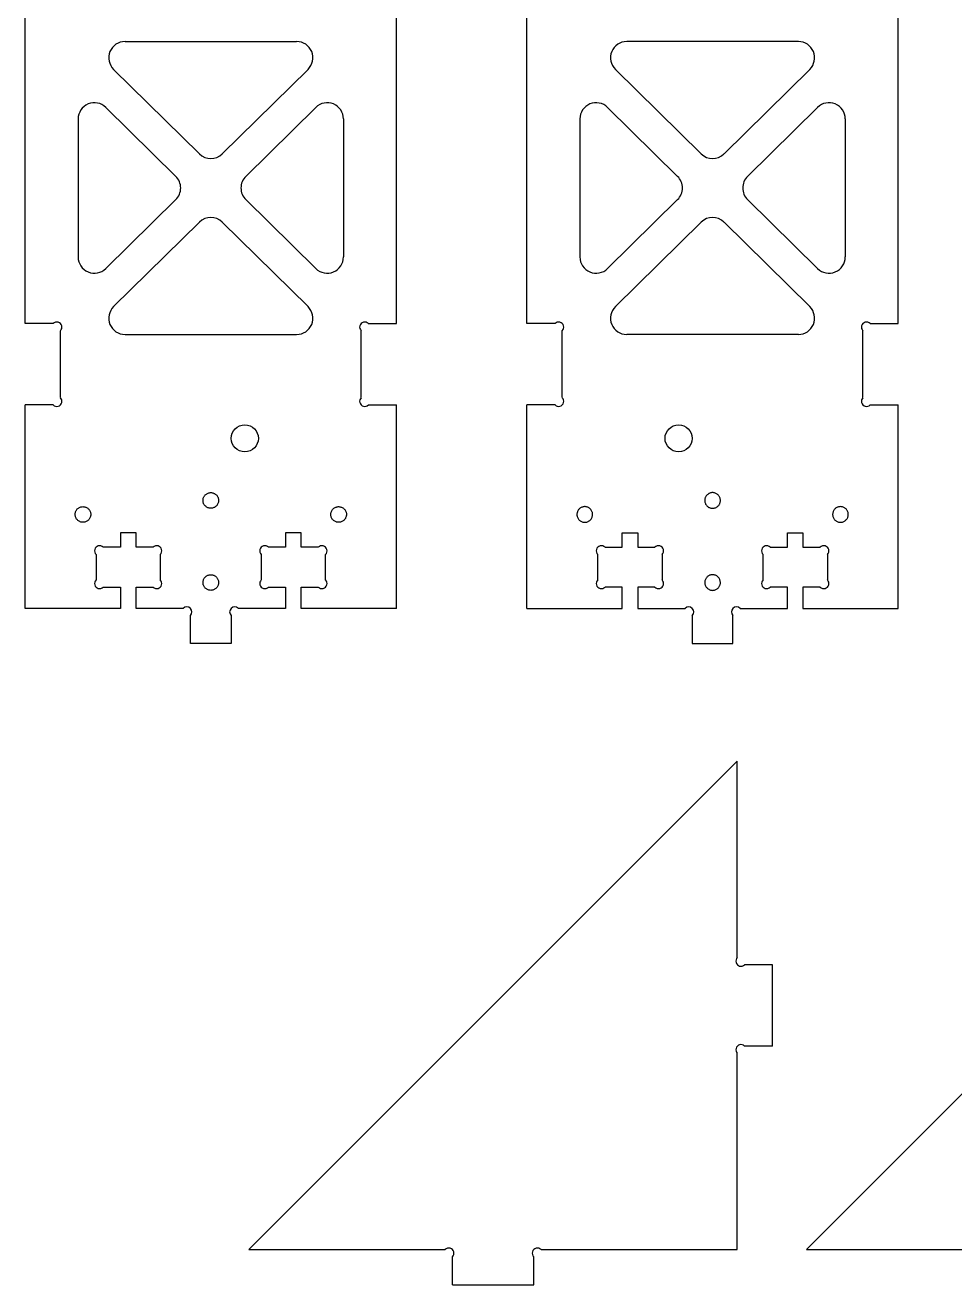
# Model space of a CAD drawing. Extents: x -1.2 to 39.5, y -7.5 to 26.8.
# Drawn here: x 16.65 to 28.07, y -7.51 to 7.97 of the extents above; entities that cross this region are included whole.
import ezdxf

# ---------------------------------------------------------------- set-up
doc = ezdxf.new("R2010")
doc.units = 0
for name, color, linetype in [('CUTSHEETS_2D', 7, 'CONTINUOUS'), ('CUTSHEETS_2D$DRILL_5M', 200, 'CONTINUOUS'), ('CUTSHEETS_2D$EXTERIOR_CUTS', 7, 'CONTINUOUS'), ('CUTSHEETS_2D$INTERIOR_CUTS', 20, 'CONTINUOUS')]:
    doc.layers.add(name, color=color, linetype=linetype)

msp = doc.modelspace()

# ---------------------------------------------------------------- linework, layer by layer
at = {"layer": 'CUTSHEETS_2D'}
for p, q in [((16.997, 4.3), (16.653, 4.3)), ((17.086, 3.389), (17.086, 4.212)), ((20.78, 3.389), (20.78, 4.212)), ((20.868, 4.3), (21.213, 4.3)), ((23.162, 4.3), (22.817, 4.3)), ((23.25, 3.389), (23.25, 4.212)), ((26.944, 3.389), (26.944, 4.212)), ((27.033, 4.3), (27.377, 4.3)), ((16.997, 3.3), (16.653, 3.3)), ((20.868, 3.3), (21.213, 3.3)), ((23.162, 3.3), (22.817, 3.3)), ((27.033, 3.3), (27.377, 3.3)), ((25.401, -1.078), (19.401, -7.078)), ((32.249, -1.078), (26.249, -7.078)), ((25.834, -3.578), (25.49, -3.578)), ((25.834, -4.578), (25.834, -3.578)), ((25.834, -4.578), (25.49, -4.578)), ((21.901, -7.511), (21.901, -7.167)), ((22.901, -7.511), (22.901, -7.167)), ((21.901, -7.511), (22.901, -7.511))]:
    msp.add_line(p, q, dxfattribs=at)
at = {"layer": 'CUTSHEETS_2D$DRILL_5M'}
for p, q in [((18.844, 2.163), (18.847, 2.17)), ((18.847, 2.17), (18.851, 2.176)), ((18.851, 2.176), (18.855, 2.183)), ((18.855, 2.183), (18.86, 2.188)), ((18.86, 2.188), (18.865, 2.194)), ((18.865, 2.194), (18.871, 2.2)), ((18.871, 2.2), (18.878, 2.205)), ((18.878, 2.205), (18.885, 2.209)), ((18.885, 2.209), (18.892, 2.213)), ((18.892, 2.213), (18.9, 2.216)), ((18.9, 2.216), (18.908, 2.219)), ((18.908, 2.219), (18.916, 2.221)), ((18.916, 2.221), (18.924, 2.222)), ((18.924, 2.222), (18.933, 2.222)), ((18.933, 2.222), (18.941, 2.222)), ((18.941, 2.222), (18.949, 2.221)), ((18.949, 2.221), (18.957, 2.219)), ((18.957, 2.219), (18.965, 2.217)), ((18.965, 2.217), (18.972, 2.213)), ((18.972, 2.213), (18.98, 2.21)), ((18.98, 2.21), (18.987, 2.205)), ((18.987, 2.205), (18.993, 2.2)), ((18.993, 2.2), (18.999, 2.195)), ((18.999, 2.195), (19.005, 2.189)), ((19.005, 2.189), (19.01, 2.183)), ((19.01, 2.183), (19.015, 2.176)), ((19.015, 2.176), (19.019, 2.168)), ((19.019, 2.168), (19.022, 2.161)), ((25.011, 2.168), (25.008, 2.161)), ((25.015, 2.176), (25.011, 2.168)), ((25.02, 2.183), (25.015, 2.176)), ((25.025, 2.189), (25.02, 2.183)), ((25.03, 2.195), (25.025, 2.189)), ((25.037, 2.2), (25.03, 2.195)), ((25.043, 2.205), (25.037, 2.2)), ((25.05, 2.21), (25.043, 2.205)), ((25.057, 2.213), (25.05, 2.21)), ((25.065, 2.217), (25.057, 2.213)), ((25.073, 2.219), (25.065, 2.217)), ((25.081, 2.221), (25.073, 2.219)), ((25.089, 2.222), (25.081, 2.221)), ((25.097, 2.222), (25.089, 2.222)), ((25.106, 2.222), (25.097, 2.222)), ((25.114, 2.221), (25.106, 2.222)), ((25.122, 2.219), (25.114, 2.221)), ((25.13, 2.216), (25.122, 2.219)), ((25.138, 2.213), (25.13, 2.216)), ((25.145, 2.209), (25.138, 2.213)), ((25.152, 2.205), (25.145, 2.209)), ((25.159, 2.2), (25.152, 2.205)), ((25.165, 2.194), (25.159, 2.2)), ((25.17, 2.188), (25.165, 2.194)), ((25.175, 2.183), (25.17, 2.188)), ((25.179, 2.176), (25.175, 2.183)), ((25.183, 2.17), (25.179, 2.176)), ((25.186, 2.163), (25.183, 2.17)), ((17.283, 2.008), (17.288, 2.014)), ((17.288, 2.014), (17.293, 2.021)), ((17.293, 2.021), (17.299, 2.026)), ((17.299, 2.026), (17.306, 2.031)), ((17.306, 2.031), (17.313, 2.036)), ((17.313, 2.036), (17.32, 2.04)), ((17.32, 2.04), (17.327, 2.043)), ((17.327, 2.043), (17.335, 2.046)), ((17.335, 2.046), (17.343, 2.048)), ((17.343, 2.048), (17.351, 2.049)), ((17.351, 2.049), (17.359, 2.05)), ((17.359, 2.05), (17.368, 2.049)), ((17.368, 2.049), (17.376, 2.049)), ((17.376, 2.049), (17.384, 2.047)), ((17.384, 2.047), (17.392, 2.045)), ((17.392, 2.045), (17.399, 2.042)), ((17.399, 2.042), (17.407, 2.039)), ((17.407, 2.039), (17.414, 2.034)), ((17.414, 2.034), (17.421, 2.03)), ((17.421, 2.03), (17.427, 2.024)), ((17.427, 2.024), (17.433, 2.019)), ((17.433, 2.019), (17.438, 2.012)), ((17.438, 2.012), (17.443, 2.006)), ((18.837, 2.134), (18.838, 2.141)), ((18.837, 2.126), (18.837, 2.134)), ((18.837, 2.118), (18.837, 2.126)), ((18.838, 2.11), (18.837, 2.118)), ((18.838, 2.141), (18.839, 2.149)), ((18.84, 2.102), (18.838, 2.11)), ((18.839, 2.149), (18.841, 2.156)), ((18.842, 2.094), (18.84, 2.102)), ((18.841, 2.156), (18.844, 2.163)), ((18.845, 2.086), (18.842, 2.094)), ((18.849, 2.079), (18.845, 2.086)), ((18.853, 2.072), (18.849, 2.079)), ((18.858, 2.065), (18.853, 2.072)), ((18.864, 2.059), (18.858, 2.065)), ((18.87, 2.054), (18.864, 2.059)), ((18.876, 2.048), (18.87, 2.054)), ((18.883, 2.044), (18.876, 2.048)), ((18.89, 2.04), (18.883, 2.044)), ((18.898, 2.037), (18.89, 2.04)), ((18.906, 2.034), (18.898, 2.037)), ((18.914, 2.032), (18.906, 2.034)), ((18.922, 2.031), (18.914, 2.032)), ((18.93, 2.03), (18.922, 2.031)), ((18.938, 2.03), (18.93, 2.03)), ((18.946, 2.031), (18.938, 2.03)), ((18.954, 2.033), (18.946, 2.031)), ((18.962, 2.035), (18.954, 2.033)), ((18.97, 2.038), (18.962, 2.035)), ((18.977, 2.041), (18.97, 2.038)), ((18.984, 2.045), (18.977, 2.041)), ((18.991, 2.05), (18.984, 2.045)), ((18.997, 2.055), (18.991, 2.05)), ((19.003, 2.061), (18.997, 2.055)), ((19.009, 2.068), (19.003, 2.061)), ((19.013, 2.074), (19.009, 2.068)), ((19.017, 2.081), (19.013, 2.074)), ((19.021, 2.089), (19.017, 2.081)), ((19.024, 2.096), (19.021, 2.089)), ((19.022, 2.161), (19.025, 2.153)), ((19.026, 2.104), (19.024, 2.096)), ((19.025, 2.153), (19.027, 2.145)), ((19.028, 2.112), (19.026, 2.104)), ((19.027, 2.145), (19.028, 2.137)), ((19.028, 2.137), (19.029, 2.129)), ((19.029, 2.129), (19.028, 2.121)), ((19.028, 2.121), (19.028, 2.112)), ((20.423, 2.006), (20.428, 2.013)), ((20.428, 2.013), (20.433, 2.019)), ((20.433, 2.019), (20.439, 2.025)), ((20.439, 2.025), (20.445, 2.03)), ((20.445, 2.03), (20.452, 2.035)), ((20.452, 2.035), (20.459, 2.039)), ((20.459, 2.039), (20.467, 2.043)), ((20.467, 2.043), (20.475, 2.045)), ((20.475, 2.045), (20.483, 2.047)), ((20.483, 2.047), (20.491, 2.049)), ((20.491, 2.049), (20.499, 2.05)), ((20.499, 2.05), (20.507, 2.05)), ((20.507, 2.05), (20.515, 2.049)), ((20.515, 2.049), (20.524, 2.047)), ((20.524, 2.047), (20.532, 2.045)), ((20.532, 2.045), (20.539, 2.043)), ((20.539, 2.043), (20.547, 2.039)), ((20.547, 2.039), (20.554, 2.035)), ((20.554, 2.035), (20.561, 2.03)), ((20.561, 2.03), (20.567, 2.025)), ((20.567, 2.025), (20.573, 2.019)), ((20.573, 2.019), (20.578, 2.013)), ((20.578, 2.013), (20.583, 2.006)), ((23.451, 2.013), (23.447, 2.006)), ((23.457, 2.019), (23.451, 2.013)), ((23.463, 2.025), (23.457, 2.019)), ((23.469, 2.03), (23.463, 2.025)), ((23.476, 2.035), (23.469, 2.03)), ((23.483, 2.039), (23.476, 2.035)), ((23.491, 2.043), (23.483, 2.039)), ((23.498, 2.045), (23.491, 2.043)), ((23.506, 2.047), (23.498, 2.045)), ((23.515, 2.049), (23.506, 2.047)), ((23.523, 2.05), (23.515, 2.049)), ((23.531, 2.05), (23.523, 2.05)), ((23.539, 2.049), (23.531, 2.05)), ((23.547, 2.047), (23.539, 2.049)), ((23.555, 2.045), (23.547, 2.047)), ((23.563, 2.043), (23.555, 2.045)), ((23.571, 2.039), (23.563, 2.043)), ((23.578, 2.035), (23.571, 2.039)), ((23.585, 2.03), (23.578, 2.035)), ((23.591, 2.025), (23.585, 2.03)), ((23.597, 2.019), (23.591, 2.025)), ((23.602, 2.013), (23.597, 2.019)), ((23.607, 2.006), (23.602, 2.013)), ((25.002, 2.137), (25.001, 2.129)), ((25.001, 2.129), (25.002, 2.121)), ((25.003, 2.145), (25.002, 2.137)), ((25.002, 2.121), (25.002, 2.112)), ((25.002, 2.112), (25.004, 2.104)), ((25.005, 2.153), (25.003, 2.145)), ((25.004, 2.104), (25.006, 2.096)), ((25.008, 2.161), (25.005, 2.153)), ((25.006, 2.096), (25.009, 2.089)), ((25.009, 2.089), (25.012, 2.081)), ((25.012, 2.081), (25.017, 2.074)), ((25.017, 2.074), (25.021, 2.068)), ((25.021, 2.068), (25.027, 2.061)), ((25.027, 2.061), (25.032, 2.055)), ((25.032, 2.055), (25.039, 2.05)), ((25.039, 2.05), (25.045, 2.045)), ((25.045, 2.045), (25.053, 2.041)), ((25.053, 2.041), (25.06, 2.038)), ((25.06, 2.038), (25.068, 2.035)), ((25.068, 2.035), (25.076, 2.033)), ((25.076, 2.033), (25.084, 2.031)), ((25.084, 2.031), (25.092, 2.03)), ((25.092, 2.03), (25.1, 2.03)), ((25.1, 2.03), (25.108, 2.031)), ((25.108, 2.031), (25.116, 2.032)), ((25.116, 2.032), (25.124, 2.034)), ((25.124, 2.034), (25.132, 2.037)), ((25.132, 2.037), (25.14, 2.04)), ((25.14, 2.04), (25.147, 2.044)), ((25.147, 2.044), (25.154, 2.048)), ((25.154, 2.048), (25.16, 2.054)), ((25.16, 2.054), (25.166, 2.059)), ((25.166, 2.059), (25.172, 2.065)), ((25.172, 2.065), (25.177, 2.072)), ((25.177, 2.072), (25.181, 2.079)), ((25.181, 2.079), (25.185, 2.086)), ((25.185, 2.086), (25.188, 2.094)), ((25.189, 2.156), (25.186, 2.163)), ((25.188, 2.094), (25.19, 2.102)), ((25.191, 2.149), (25.189, 2.156)), ((25.19, 2.102), (25.192, 2.11)), ((25.192, 2.141), (25.191, 2.149)), ((25.193, 2.134), (25.192, 2.141)), ((25.192, 2.11), (25.193, 2.118)), ((25.193, 2.126), (25.193, 2.134)), ((25.193, 2.118), (25.193, 2.126)), ((26.592, 2.012), (26.587, 2.006)), ((26.597, 2.019), (26.592, 2.012)), ((26.603, 2.024), (26.597, 2.019)), ((26.609, 2.03), (26.603, 2.024)), ((26.616, 2.034), (26.609, 2.03)), ((26.623, 2.039), (26.616, 2.034)), ((26.631, 2.042), (26.623, 2.039)), ((26.638, 2.045), (26.631, 2.042)), ((26.646, 2.047), (26.638, 2.045)), ((26.654, 2.049), (26.646, 2.047)), ((26.662, 2.049), (26.654, 2.049)), ((26.671, 2.05), (26.662, 2.049)), ((26.679, 2.049), (26.671, 2.05)), ((26.687, 2.048), (26.679, 2.049)), ((26.695, 2.046), (26.687, 2.048)), ((26.703, 2.043), (26.695, 2.046)), ((26.71, 2.04), (26.703, 2.043)), ((26.717, 2.036), (26.71, 2.04)), ((26.724, 2.031), (26.717, 2.036)), ((26.731, 2.026), (26.724, 2.031)), ((26.737, 2.021), (26.731, 2.026)), ((26.742, 2.014), (26.737, 2.021)), ((26.747, 2.008), (26.742, 2.014)), ((17.266, 1.962), (17.267, 1.97)), ((17.266, 1.954), (17.266, 1.962)), ((17.266, 1.946), (17.266, 1.954)), ((17.267, 1.939), (17.266, 1.946)), ((17.267, 1.97), (17.269, 1.978)), ((17.269, 1.931), (17.267, 1.939)), ((17.269, 1.978), (17.272, 1.986)), ((17.271, 1.924), (17.269, 1.931)), ((17.273, 1.917), (17.271, 1.924)), ((17.272, 1.986), (17.275, 1.994)), ((17.277, 1.91), (17.273, 1.917)), ((17.275, 1.994), (17.278, 2.001)), ((17.28, 1.903), (17.277, 1.91)), ((17.278, 2.001), (17.283, 2.008)), ((17.284, 1.897), (17.28, 1.903)), ((17.289, 1.891), (17.284, 1.897)), ((17.294, 1.886), (17.289, 1.891)), ((17.3, 1.88), (17.294, 1.886)), ((17.307, 1.875), (17.3, 1.88)), ((17.314, 1.871), (17.307, 1.875)), ((17.322, 1.867), (17.314, 1.871)), ((17.329, 1.863), (17.322, 1.867)), ((17.337, 1.861), (17.329, 1.863)), ((17.345, 1.859), (17.337, 1.861)), ((17.354, 1.858), (17.345, 1.859)), ((17.362, 1.858), (17.354, 1.858)), ((17.37, 1.858), (17.362, 1.858)), ((17.378, 1.859), (17.37, 1.858)), ((17.386, 1.861), (17.378, 1.859)), ((17.394, 1.863), (17.386, 1.861)), ((17.402, 1.866), (17.394, 1.863)), ((17.409, 1.87), (17.402, 1.866)), ((17.416, 1.874), (17.409, 1.87)), ((17.423, 1.879), (17.416, 1.874)), ((17.429, 1.885), (17.423, 1.879)), ((17.435, 1.891), (17.429, 1.885)), ((17.44, 1.897), (17.435, 1.891)), ((17.444, 1.904), (17.44, 1.897)), ((17.443, 2.006), (17.447, 1.998)), ((17.448, 1.911), (17.444, 1.904)), ((17.447, 1.998), (17.451, 1.991)), ((17.452, 1.919), (17.448, 1.911)), ((17.451, 1.991), (17.453, 1.983)), ((17.454, 1.927), (17.452, 1.919)), ((17.453, 1.983), (17.456, 1.975)), ((17.456, 1.935), (17.454, 1.927)), ((17.456, 1.975), (17.457, 1.967)), ((17.457, 1.943), (17.456, 1.935)), ((17.457, 1.967), (17.458, 1.959)), ((17.458, 1.951), (17.457, 1.943)), ((17.458, 1.959), (17.458, 1.951)), ((20.407, 1.96), (20.408, 1.968)), ((20.407, 1.952), (20.407, 1.96)), ((20.408, 1.943), (20.407, 1.952)), ((20.408, 1.968), (20.41, 1.976)), ((20.409, 1.935), (20.408, 1.943)), ((20.411, 1.927), (20.409, 1.935)), ((20.41, 1.976), (20.412, 1.984)), ((20.413, 1.919), (20.411, 1.927)), ((20.412, 1.984), (20.415, 1.992)), ((20.417, 1.912), (20.413, 1.919)), ((20.415, 1.992), (20.419, 1.999)), ((20.421, 1.904), (20.417, 1.912)), ((20.419, 1.999), (20.423, 2.006)), ((20.425, 1.898), (20.421, 1.904)), ((20.43, 1.891), (20.425, 1.898)), ((20.436, 1.885), (20.43, 1.891)), ((20.442, 1.88), (20.436, 1.885)), ((20.449, 1.875), (20.442, 1.88)), ((20.456, 1.87), (20.449, 1.875)), ((20.463, 1.866), (20.456, 1.87)), ((20.471, 1.863), (20.463, 1.866)), ((20.479, 1.861), (20.471, 1.863)), ((20.487, 1.859), (20.479, 1.861)), ((20.495, 1.858), (20.487, 1.859)), ((20.503, 1.858), (20.495, 1.858)), ((20.511, 1.858), (20.503, 1.858)), ((20.52, 1.859), (20.511, 1.858)), ((20.528, 1.861), (20.52, 1.859)), ((20.535, 1.863), (20.528, 1.861)), ((20.543, 1.866), (20.535, 1.863)), ((20.55, 1.87), (20.543, 1.866)), ((20.557, 1.875), (20.55, 1.87)), ((20.564, 1.88), (20.557, 1.875)), ((20.57, 1.885), (20.564, 1.88)), ((20.576, 1.891), (20.57, 1.885)), ((20.581, 1.898), (20.576, 1.891)), ((20.586, 1.904), (20.581, 1.898)), ((20.583, 2.006), (20.588, 1.999)), ((20.589, 1.912), (20.586, 1.904)), ((20.588, 1.999), (20.591, 1.992)), ((20.593, 1.919), (20.589, 1.912)), ((20.591, 1.992), (20.594, 1.984)), ((20.595, 1.927), (20.593, 1.919)), ((20.594, 1.984), (20.596, 1.976)), ((20.597, 1.935), (20.595, 1.927)), ((20.596, 1.976), (20.598, 1.968)), ((20.599, 1.943), (20.597, 1.935)), ((20.598, 1.968), (20.599, 1.96)), ((20.599, 1.96), (20.599, 1.952)), ((20.599, 1.952), (20.599, 1.943)), ((23.432, 1.968), (23.431, 1.96)), ((23.431, 1.96), (23.431, 1.952)), ((23.431, 1.952), (23.431, 1.943)), ((23.431, 1.943), (23.433, 1.935)), ((23.434, 1.976), (23.432, 1.968)), ((23.433, 1.935), (23.435, 1.927)), ((23.436, 1.984), (23.434, 1.976)), ((23.435, 1.927), (23.437, 1.919)), ((23.439, 1.992), (23.436, 1.984)), ((23.437, 1.919), (23.441, 1.912)), ((23.442, 1.999), (23.439, 1.992)), ((23.441, 1.912), (23.444, 1.904)), ((23.447, 2.006), (23.442, 1.999)), ((23.444, 1.904), (23.449, 1.898)), ((23.449, 1.898), (23.454, 1.891)), ((23.454, 1.891), (23.46, 1.885)), ((23.46, 1.885), (23.466, 1.88)), ((23.466, 1.88), (23.472, 1.875)), ((23.472, 1.875), (23.479, 1.87)), ((23.479, 1.87), (23.487, 1.866)), ((23.487, 1.866), (23.494, 1.863)), ((23.494, 1.863), (23.502, 1.861)), ((23.502, 1.861), (23.51, 1.859)), ((23.51, 1.859), (23.519, 1.858)), ((23.519, 1.858), (23.527, 1.858)), ((23.527, 1.858), (23.535, 1.858)), ((23.535, 1.858), (23.543, 1.859)), ((23.543, 1.859), (23.551, 1.861)), ((23.551, 1.861), (23.559, 1.863)), ((23.559, 1.863), (23.567, 1.866)), ((23.567, 1.866), (23.574, 1.87)), ((23.574, 1.87), (23.581, 1.875)), ((23.581, 1.875), (23.588, 1.88)), ((23.588, 1.88), (23.594, 1.885)), ((23.594, 1.885), (23.6, 1.891)), ((23.6, 1.891), (23.605, 1.898)), ((23.605, 1.898), (23.609, 1.904)), ((23.611, 1.999), (23.607, 2.006)), ((23.609, 1.904), (23.613, 1.912)), ((23.615, 1.992), (23.611, 1.999)), ((23.613, 1.912), (23.617, 1.919)), ((23.618, 1.984), (23.615, 1.992)), ((23.617, 1.919), (23.619, 1.927)), ((23.62, 1.976), (23.618, 1.984)), ((23.619, 1.927), (23.621, 1.935)), ((23.622, 1.968), (23.62, 1.976)), ((23.621, 1.935), (23.622, 1.943)), ((23.623, 1.96), (23.622, 1.968)), ((23.622, 1.943), (23.623, 1.952)), ((23.623, 1.952), (23.623, 1.96)), ((26.573, 1.967), (26.572, 1.959)), ((26.572, 1.959), (26.572, 1.951)), ((26.572, 1.951), (26.573, 1.943)), ((26.574, 1.975), (26.573, 1.967)), ((26.573, 1.943), (26.574, 1.935)), ((26.577, 1.983), (26.574, 1.975)), ((26.574, 1.935), (26.576, 1.927)), ((26.576, 1.927), (26.578, 1.919)), ((26.579, 1.991), (26.577, 1.983)), ((26.578, 1.919), (26.582, 1.911)), ((26.583, 1.998), (26.579, 1.991)), ((26.582, 1.911), (26.586, 1.904)), ((26.587, 2.006), (26.583, 1.998)), ((26.586, 1.904), (26.59, 1.897)), ((26.59, 1.897), (26.595, 1.891)), ((26.595, 1.891), (26.601, 1.885)), ((26.601, 1.885), (26.607, 1.879)), ((26.607, 1.879), (26.614, 1.874)), ((26.614, 1.874), (26.621, 1.87)), ((26.621, 1.87), (26.628, 1.866)), ((26.628, 1.866), (26.636, 1.863)), ((26.636, 1.863), (26.643, 1.861)), ((26.643, 1.861), (26.652, 1.859)), ((26.652, 1.859), (26.66, 1.858)), ((26.66, 1.858), (26.668, 1.858)), ((26.668, 1.858), (26.676, 1.858)), ((26.676, 1.858), (26.685, 1.859)), ((26.685, 1.859), (26.693, 1.861)), ((26.693, 1.861), (26.701, 1.863)), ((26.701, 1.863), (26.708, 1.867)), ((26.708, 1.867), (26.716, 1.871)), ((26.716, 1.871), (26.723, 1.875)), ((26.723, 1.875), (26.73, 1.88)), ((26.73, 1.88), (26.736, 1.886)), ((26.736, 1.886), (26.741, 1.891)), ((26.741, 1.891), (26.746, 1.897)), ((26.746, 1.897), (26.75, 1.903)), ((26.751, 2.001), (26.747, 2.008)), ((26.75, 1.903), (26.753, 1.91)), ((26.755, 1.994), (26.751, 2.001)), ((26.753, 1.91), (26.757, 1.917)), ((26.758, 1.986), (26.755, 1.994)), ((26.757, 1.917), (26.759, 1.924)), ((26.761, 1.978), (26.758, 1.986)), ((26.759, 1.924), (26.761, 1.931)), ((26.762, 1.97), (26.761, 1.978)), ((26.761, 1.931), (26.763, 1.939)), ((26.764, 1.962), (26.762, 1.97)), ((26.763, 1.939), (26.764, 1.946)), ((26.764, 1.954), (26.764, 1.962)), ((26.764, 1.946), (26.764, 1.954)), ((18.837, 1.123), (18.838, 1.132)), ((18.837, 1.115), (18.837, 1.123)), ((18.837, 1.107), (18.837, 1.115)), ((18.838, 1.099), (18.837, 1.107)), ((18.838, 1.132), (18.839, 1.14)), ((18.84, 1.091), (18.838, 1.099)), ((18.839, 1.14), (18.842, 1.148)), ((18.843, 1.083), (18.84, 1.091)), ((18.842, 1.148), (18.844, 1.155)), ((18.844, 1.155), (18.848, 1.163)), ((18.848, 1.163), (18.852, 1.17)), ((18.852, 1.17), (18.857, 1.177)), ((18.857, 1.177), (18.863, 1.183)), ((18.863, 1.183), (18.868, 1.189)), ((18.868, 1.189), (18.875, 1.194)), ((18.875, 1.194), (18.882, 1.199)), ((18.882, 1.199), (18.889, 1.203)), ((18.889, 1.203), (18.896, 1.206)), ((18.896, 1.206), (18.904, 1.209)), ((18.904, 1.209), (18.912, 1.211)), ((18.912, 1.211), (18.92, 1.212)), ((18.92, 1.212), (18.928, 1.213)), ((18.928, 1.213), (18.937, 1.213)), ((18.937, 1.213), (18.945, 1.212)), ((18.945, 1.212), (18.953, 1.211)), ((18.953, 1.211), (18.961, 1.209)), ((18.961, 1.209), (18.969, 1.206)), ((18.969, 1.206), (18.976, 1.203)), ((18.976, 1.203), (18.984, 1.199)), ((18.984, 1.199), (18.99, 1.194)), ((18.99, 1.194), (18.997, 1.189)), ((18.997, 1.189), (19.003, 1.183)), ((19.003, 1.183), (19.008, 1.177)), ((19.008, 1.177), (19.013, 1.17)), ((19.013, 1.17), (19.017, 1.163)), ((19.017, 1.163), (19.021, 1.155)), ((19.021, 1.155), (19.024, 1.148)), ((19.025, 1.091), (19.022, 1.083)), ((19.024, 1.148), (19.026, 1.14)), ((19.027, 1.099), (19.025, 1.091)), ((19.026, 1.14), (19.027, 1.132)), ((19.027, 1.132), (19.028, 1.123)), ((19.028, 1.107), (19.027, 1.099)), ((19.028, 1.123), (19.029, 1.115)), ((19.029, 1.115), (19.028, 1.107)), ((25.002, 1.123), (25.001, 1.115)), ((25.001, 1.115), (25.002, 1.107)), ((25.004, 1.14), (25.002, 1.132)), ((25.002, 1.132), (25.002, 1.123)), ((25.002, 1.107), (25.003, 1.099)), ((25.003, 1.099), (25.005, 1.091)), ((25.006, 1.148), (25.004, 1.14)), ((25.005, 1.091), (25.008, 1.083)), ((25.009, 1.155), (25.006, 1.148)), ((25.013, 1.163), (25.009, 1.155)), ((25.017, 1.17), (25.013, 1.163)), ((25.022, 1.177), (25.017, 1.17)), ((25.027, 1.183), (25.022, 1.177)), ((25.033, 1.189), (25.027, 1.183)), ((25.04, 1.194), (25.033, 1.189)), ((25.046, 1.199), (25.04, 1.194)), ((25.054, 1.203), (25.046, 1.199)), ((25.061, 1.206), (25.054, 1.203)), ((25.069, 1.209), (25.061, 1.206)), ((25.077, 1.211), (25.069, 1.209)), ((25.085, 1.212), (25.077, 1.211)), ((25.093, 1.213), (25.085, 1.212)), ((25.102, 1.213), (25.093, 1.213)), ((25.11, 1.212), (25.102, 1.213)), ((25.118, 1.211), (25.11, 1.212)), ((25.126, 1.209), (25.118, 1.211)), ((25.134, 1.206), (25.126, 1.209)), ((25.141, 1.203), (25.134, 1.206)), ((25.148, 1.199), (25.141, 1.203)), ((25.155, 1.194), (25.148, 1.199)), ((25.162, 1.189), (25.155, 1.194)), ((25.167, 1.183), (25.162, 1.189)), ((25.173, 1.177), (25.167, 1.183)), ((25.178, 1.17), (25.173, 1.177)), ((25.182, 1.163), (25.178, 1.17)), ((25.185, 1.155), (25.182, 1.163)), ((25.188, 1.148), (25.185, 1.155)), ((25.187, 1.083), (25.19, 1.091)), ((25.191, 1.14), (25.188, 1.148)), ((25.19, 1.091), (25.192, 1.099)), ((25.192, 1.132), (25.191, 1.14)), ((25.193, 1.123), (25.192, 1.132)), ((25.192, 1.099), (25.193, 1.107)), ((25.193, 1.115), (25.193, 1.123)), ((25.193, 1.107), (25.193, 1.115)), ((18.846, 1.075), (18.843, 1.083)), ((18.85, 1.068), (18.846, 1.075)), ((18.855, 1.061), (18.85, 1.068)), ((18.86, 1.055), (18.855, 1.061)), ((18.865, 1.049), (18.86, 1.055)), ((18.872, 1.043), (18.865, 1.049)), ((18.878, 1.038), (18.872, 1.043)), ((18.885, 1.034), (18.878, 1.038)), ((18.893, 1.03), (18.885, 1.034)), ((18.9, 1.027), (18.893, 1.03)), ((18.908, 1.024), (18.9, 1.027)), ((18.916, 1.023), (18.908, 1.024)), ((18.924, 1.022), (18.916, 1.023)), ((18.933, 1.021), (18.924, 1.022)), ((18.941, 1.022), (18.933, 1.021)), ((18.949, 1.023), (18.941, 1.022)), ((18.957, 1.024), (18.949, 1.023)), ((18.965, 1.027), (18.957, 1.024)), ((18.973, 1.03), (18.965, 1.027)), ((18.98, 1.034), (18.973, 1.03)), ((18.987, 1.038), (18.98, 1.034)), ((18.994, 1.043), (18.987, 1.038)), ((19, 1.049), (18.994, 1.043)), ((19.005, 1.055), (19, 1.049)), ((19.01, 1.061), (19.005, 1.055)), ((19.015, 1.068), (19.01, 1.061)), ((19.019, 1.075), (19.015, 1.068)), ((19.022, 1.083), (19.019, 1.075)), ((25.008, 1.083), (25.011, 1.075)), ((25.011, 1.075), (25.015, 1.068)), ((25.015, 1.068), (25.019, 1.061)), ((25.019, 1.061), (25.025, 1.055)), ((25.025, 1.055), (25.03, 1.049)), ((25.03, 1.049), (25.036, 1.043)), ((25.036, 1.043), (25.043, 1.038)), ((25.043, 1.038), (25.05, 1.034)), ((25.05, 1.034), (25.057, 1.03)), ((25.057, 1.03), (25.065, 1.027)), ((25.065, 1.027), (25.073, 1.024)), ((25.073, 1.024), (25.081, 1.023)), ((25.081, 1.023), (25.089, 1.022)), ((25.089, 1.022), (25.097, 1.021)), ((25.097, 1.021), (25.106, 1.022)), ((25.106, 1.022), (25.114, 1.023)), ((25.114, 1.023), (25.122, 1.024)), ((25.122, 1.024), (25.13, 1.027)), ((25.13, 1.027), (25.137, 1.03)), ((25.137, 1.03), (25.145, 1.034)), ((25.145, 1.034), (25.152, 1.038)), ((25.152, 1.038), (25.158, 1.043)), ((25.158, 1.043), (25.165, 1.049)), ((25.165, 1.049), (25.17, 1.055)), ((25.17, 1.055), (25.175, 1.061)), ((25.175, 1.061), (25.18, 1.068)), ((25.18, 1.068), (25.184, 1.075)), ((25.184, 1.075), (25.187, 1.083))]:
    msp.add_line(p, q, dxfattribs=at)
at = {"layer": 'CUTSHEETS_2D$EXTERIOR_CUTS'}
for p, q in [((16.653, 4.3), (16.653, 11.965)), ((21.213, 4.3), (21.213, 11.965)), ((22.817, 4.3), (22.817, 11.965)), ((27.377, 4.3), (27.377, 11.965)), ((16.653, 1.627), (16.653, 3.3)), ((21.213, 1.627), (21.213, 3.3)), ((22.817, 1.627), (22.817, 3.3)), ((27.377, 1.627), (27.377, 3.3)), ((18.014, 1.73), (17.822, 1.73)), ((17.822, 1.73), (17.822, 1.551)), ((18.014, 1.551), (18.014, 1.73)), ((20.044, 1.73), (19.852, 1.73)), ((19.852, 1.73), (19.852, 1.551)), ((20.044, 1.551), (20.044, 1.73)), ((23.986, 1.73), (24.178, 1.73)), ((23.986, 1.551), (23.986, 1.73)), ((24.178, 1.73), (24.178, 1.551)), ((26.016, 1.73), (26.208, 1.73)), ((26.016, 1.551), (26.016, 1.73)), ((26.208, 1.73), (26.208, 1.551)), ((16.653, 0.8), (16.653, 1.627)), ((17.822, 1.551), (17.611, 1.551)), ((18.224, 1.551), (18.014, 1.551)), ((19.852, 1.551), (19.641, 1.551)), ((20.254, 1.551), (20.044, 1.551)), ((21.213, 0.8), (21.213, 1.627)), ((22.817, 0.8), (22.817, 1.627)), ((23.776, 1.551), (23.986, 1.551)), ((24.178, 1.551), (24.389, 1.551)), ((25.806, 1.551), (26.016, 1.551)), ((26.208, 1.551), (26.419, 1.551)), ((27.377, 0.8), (27.377, 1.627)), ((17.523, 1.463), (17.523, 1.15)), ((18.313, 1.15), (18.313, 1.463)), ((19.553, 1.463), (19.553, 1.15)), ((20.343, 1.15), (20.343, 1.463)), ((23.687, 1.15), (23.687, 1.463)), ((24.477, 1.463), (24.477, 1.15)), ((25.717, 1.15), (25.717, 1.463)), ((26.507, 1.463), (26.507, 1.15)), ((17.611, 1.061), (17.822, 1.061)), ((17.822, 1.061), (17.822, 0.8)), ((18.014, 0.8), (18.014, 1.061)), ((18.014, 1.061), (18.224, 1.061)), ((19.641, 1.061), (19.852, 1.061)), ((19.852, 1.061), (19.852, 0.8)), ((20.044, 0.8), (20.044, 1.061)), ((20.044, 1.061), (20.254, 1.061)), ((23.986, 1.061), (23.776, 1.061)), ((23.986, 0.8), (23.986, 1.061)), ((24.178, 1.061), (24.178, 0.8)), ((24.389, 1.061), (24.178, 1.061)), ((26.016, 1.061), (25.806, 1.061)), ((26.016, 0.8), (26.016, 1.061)), ((26.208, 1.061), (26.208, 0.8)), ((26.419, 1.061), (26.208, 1.061)), ((17.822, 0.8), (16.653, 0.8)), ((18.594, 0.8), (18.014, 0.8)), ((19.852, 0.8), (19.271, 0.8)), ((21.213, 0.8), (20.044, 0.8)), ((22.817, 0.8), (23.986, 0.8)), ((24.178, 0.8), (24.759, 0.8)), ((25.436, 0.8), (26.016, 0.8)), ((26.208, 0.8), (27.377, 0.8)), ((18.683, 0.367), (18.683, 0.712)), ((19.183, 0.712), (19.183, 0.367)), ((24.847, 0.712), (24.847, 0.367)), ((25.347, 0.367), (25.347, 0.712)), ((19.183, 0.367), (18.683, 0.367)), ((24.847, 0.367), (25.347, 0.367)), ((25.401, -3.49), (25.401, -1.078)), ((25.401, -6.252), (25.401, -4.667)), ((25.401, -7.078), (25.401, -6.252)), ((19.401, -7.078), (20.228, -7.078)), ((20.228, -7.078), (21.813, -7.078)), ((22.99, -7.078), (25.401, -7.078)), ((26.249, -7.078), (27.076, -7.078)), ((27.076, -7.078), (28.661, -7.078))]:
    msp.add_line(p, q, dxfattribs=at)
for centre, start, end in [((17.041, 4.256), 314.9884, 135.0347), ((20.824, 4.256), 44.9653, 225.0116), ((23.206, 4.256), 314.9884, 135.0347), ((26.989, 4.256), 44.9653, 225.0116), ((17.041, 3.344), 224.9653, 45.0116), ((20.824, 3.344), 134.9884, 315.0347), ((23.206, 3.344), 224.9653, 45.0116), ((26.989, 3.344), 134.9884, 315.0347), ((17.567, 1.507), 44.9884, 225.0347), ((18.268, 1.507), 314.9653, 135.0116), ((19.597, 1.507), 44.9884, 225.0347), ((20.298, 1.507), 314.9653, 135.0116), ((23.731, 1.507), 44.9884, 225.0347), ((24.433, 1.507), 314.9653, 135.0116), ((25.761, 1.507), 44.9884, 225.0347), ((26.463, 1.507), 314.9653, 135.0116), ((17.567, 1.105), 134.9653, 315.0116), ((18.268, 1.105), 224.9884, 45.0347), ((19.597, 1.105), 134.9653, 315.0116), ((20.298, 1.105), 224.9884, 45.0347), ((23.731, 1.105), 134.9653, 315.0116), ((24.433, 1.105), 224.9884, 45.0347), ((25.761, 1.105), 134.9653, 315.0116), ((26.463, 1.105), 224.9884, 45.0347), ((18.638, 0.756), 315, 135), ((19.227, 0.756), 45, 225), ((24.803, 0.756), 315, 135), ((25.392, 0.756), 45, 225), ((25.446, -3.534), 134.9653, 315.0116), ((25.446, -4.623), 44.9884, 225.0347), ((21.857, -7.123), 314.9884, 135.0347), ((22.945, -7.123), 44.9653, 225.0116)]:
    msp.add_arc(centre, 0.0625, start, end, dxfattribs=at)
at = {"layer": 'CUTSHEETS_2D$INTERIOR_CUTS'}
for p, q in [((17.879, 7.765), (19.987, 7.765)), ((26.151, 7.765), (24.043, 7.765)), ((18.792, 6.384), (17.738, 7.423)), ((20.127, 7.423), (19.073, 6.384)), ((23.903, 7.423), (24.957, 6.384)), ((25.238, 6.384), (26.292, 7.423)), ((17.303, 6.813), (17.303, 5.118)), ((18.503, 6.108), (17.643, 6.955)), ((20.222, 6.955), (19.362, 6.108)), ((20.563, 6.813), (20.563, 5.118)), ((23.467, 6.813), (23.467, 5.118)), ((23.808, 6.955), (24.668, 6.108)), ((25.527, 6.108), (26.387, 6.955)), ((26.727, 6.813), (26.727, 5.118)), ((18.503, 5.823), (17.643, 4.976)), ((20.222, 4.976), (19.362, 5.823)), ((23.808, 4.976), (24.668, 5.823)), ((25.527, 5.823), (26.387, 4.976)), ((18.792, 5.546), (17.738, 4.508)), ((20.127, 4.508), (19.073, 5.546)), ((23.903, 4.508), (24.957, 5.546)), ((25.238, 5.546), (26.292, 4.508)), ((17.879, 4.165), (19.987, 4.165)), ((26.151, 4.165), (24.043, 4.165))]:
    msp.add_line(p, q, dxfattribs=at)
for centre in [(19.35, 2.889), (24.68, 2.889)]:
    msp.add_circle(centre, 0.167, dxfattribs=at)
for centre, start, end in [((17.879, 7.565), 90, 225.4265), ((19.987, 7.565), 314.5735, 90), ((24.043, 7.565), 90, 225.4265), ((26.151, 7.565), 314.5735, 90), ((17.503, 6.813), 45.4265, 180), ((20.363, 6.813), 0, 134.5735), ((23.667, 6.813), 45.4265, 180), ((26.527, 6.813), 0, 134.5735), ((18.933, 6.527), 225.4265, 314.5735), ((25.097, 6.527), 225.4265, 314.5735), ((18.363, 5.965), 314.5735, 45.4265), ((19.503, 5.965), 134.5735, 225.4265), ((24.527, 5.965), 314.5735, 45.4265), ((25.667, 5.965), 134.5735, 225.4265), ((18.933, 5.404), 45.4265, 134.5735), ((25.097, 5.404), 45.4265, 134.5735), ((17.503, 5.118), 180, 314.5735), ((20.363, 5.118), 225.4265, 0), ((23.667, 5.118), 180, 314.5735), ((26.527, 5.118), 225.4265, 0), ((17.879, 4.365), 134.5735, 270), ((19.987, 4.365), 270, 45.4265), ((24.043, 4.365), 134.5735, 270), ((26.151, 4.365), 270, 45.4265)]:
    msp.add_arc(centre, 0.2, start, end, dxfattribs=at)

doc.saveas('drawing.dxf')
